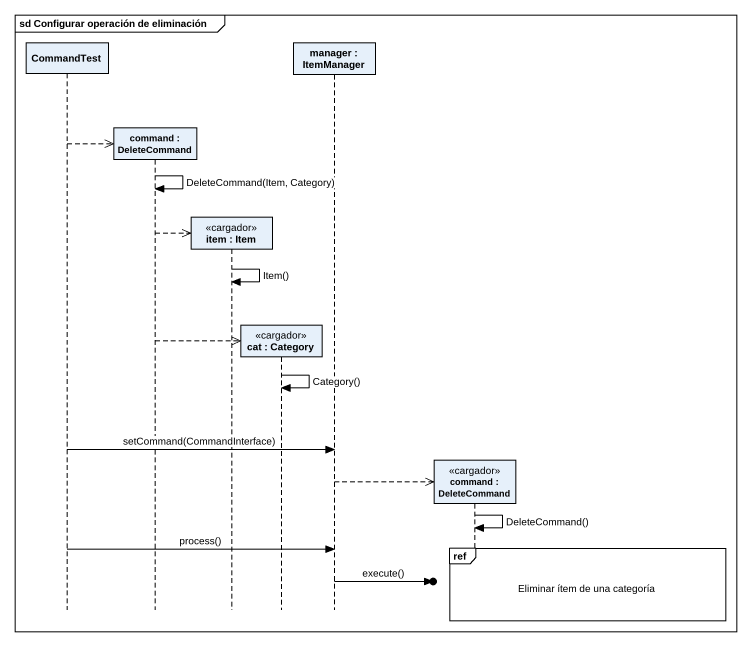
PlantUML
@startuml
mainframe sd Configurar operación de eliminación
hide footbox
participant CommandTest
participant "command : DeleteCommand" as command
participant "item : Item" as item <<cargador>>
participant "cat : Category" as cat <<cargador>>
participant "manager : ItemManager" as manager
participant "command : DeleteCommand" as command_2 <<cargador>>

CommandTest -->> command **
command -> command : DeleteCommand(Item, Category)
command -->> item **
item -> item : Item()
command -->> cat **
cat -> cat : Category()
CommandTest -> manager : setCommand(CommandInterface)
manager -->> command_2 **
command_2 -> command_2 : DeleteCommand()
ref over command_2 : Eliminar ítem de una categoría
CommandTest -> manager : process()
manager ->o] : execute()
@enduml
